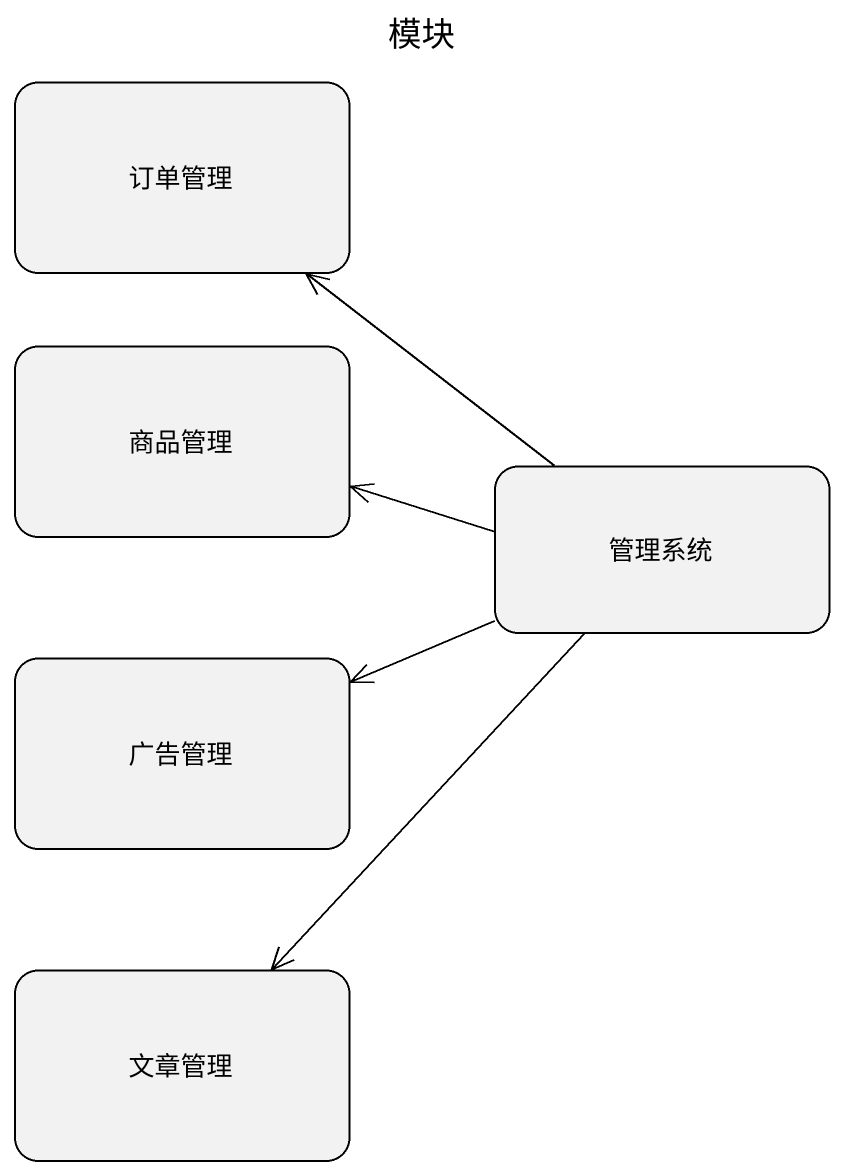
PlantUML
@startuml
title 模块
hide empty description
state 订单管理
state 商品管理
state 管理系统
state 广告管理
state 文章管理
管理系统 -up-> 订单管理
管理系统 -left-> 商品管理
管理系统 -left-> 广告管理
管理系统 --> 文章管理
@enduml
